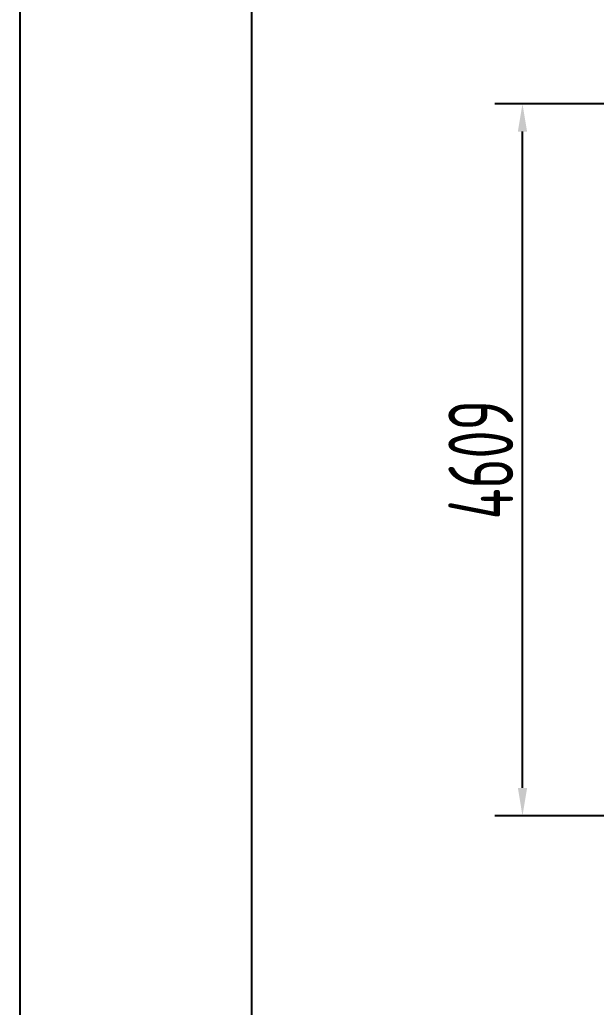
# Model space of a CAD drawing. Header units: millimetres. Extents: x 0 to 25200, y 0 to 17820.
# Drawn here: x 0 to 3734, y 3996 to 10389 of the extents above; entities that cross this region are included whole.
import ezdxf

# ---------------------------------------------------------------- set-up
doc = ezdxf.new("R2010")
doc.units = ezdxf.units.MM
doc.header["$LTSCALE"] = 600
doc.linetypes.add('F', pattern=[0.75, 0.5, -0.25])
for name, color, linetype in [('01', 7, 'Continuous'), ('02', 1, 'Continuous'), ('04', 2, 'F'), ('08', 1, 'Continuous')]:
    doc.layers.add(name, color=color, linetype=linetype)
doc.styles.get("Standard").update_dxf_attribs({"font": 'isocp', "width": 0.707, "bigfont": 'intecad.shx'})
doc.dimstyles.new('INTE', dxfattribs={"dimscale": 60, "dimtxt": 7, "dimasz": 3, "dimexe": 3, "dimexo": 0, "dimgap": 1, "dimtad": 1, "dimdec": 0, "dimdsep": 46, "dimtxsty": 'Standard', "dimcen": 0, "dimclrd": 1, "dimclre": 1, "dimclrt": 3, "dimaunit": 1, "dimadec": 0, "dimazin": 0, "dimtfac": 1, "dimtdec": 0, "dimtmove": 0, "dimatfit": 0, "dimfxl": 0, "dimarcsym": 0})

# ---------------------------------------------------------------- blocks, each defined once
blk = doc.blocks.new('*U318')
at = {"layer": '01'}
blk.add_lwpolyline([(25, 292), (25, 5)], dxfattribs=at)
at = {"layer": '02'}
blk.add_lwpolyline([(0, 297), (0, 0)], dxfattribs=at)
blk = doc.blocks.new('*D323')
at = {"layer": '08', "color": 1, "lineweight": -2}
for p, q in [((4248.9, 9844.8), (3076.1, 9844.8)), ((3256.1, 5416.2), (3256.1, 9664.8)), ((4248.9, 5236.2), (3076.1, 5236.2))]:
    blk.add_line(p, q, dxfattribs=at)
at = {"layer": '08', "color": 1}
for points in [[(3226.1, 9664.8), (3286.1, 9664.8), (3256.1, 9844.8)], [(3226.1, 5416.2), (3286.1, 5416.2), (3256.1, 5236.2)]]:
    blk.add_solid(points, dxfattribs=at)
at = {"layer": 'DEFPOINTS', "color": 0}
for p in [(3256.1, 9844.8), (4248.9, 9844.8), (4248.9, 5236.2)]:
    blk.add_point(p, dxfattribs=at)
at = {"layer": '08', "color": 3, "insert": (2986.1, 7540.5), "char_height": 420, "attachment_point": 5, "rotation": 90}
blk.add_mtext('4609', dxfattribs=at)

msp = doc.modelspace()

# ---------------------------------------------------------------- block references
at = {"layer": '04', "xscale": 60, "yscale": 60, "zscale": 60}
msp.add_blockref('*U318', (0, 0), dxfattribs=at)

# ---------------------------------------------------------------- dimensions: what is measured, and where the dimension line sits
at = {"layer": '08'}
dim = msp.add_linear_dim(base=(3256.1, 9844.8), p1=(4248.9, 5236.2), p2=(4248.9, 9844.8), angle=90, dimstyle='INTE', dxfattribs=at)
dim.commit()
dim.dimension.update_dxf_attribs({"geometry": '*D323', "text_midpoint": (2986.1, 7540.5)})

doc.saveas('drawing.dxf')
